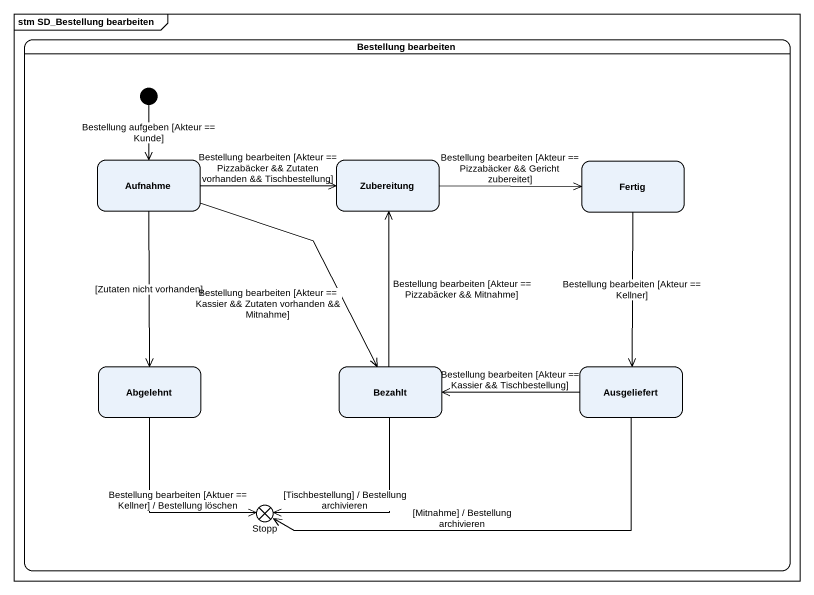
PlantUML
@startuml
mainframe stm SD_Bestellung bearbeiten
hide empty description
state "Bestellung bearbeiten" as Bestellung_bearbeiten {
  state Aufnahme
  state Zubereitung
  state Fertig
  state Abgelehnt
  state Bezahlt
  state Ausgeliefert
  state Stopp <<exitPoint>>
  [*] --> Aufnahme : Bestellung aufgeben [Akteur == Kunde]
}
Aufnahme -right-> Zubereitung : Bestellung bearbeiten [Akteur == Pizzabäcker && Zutaten vorhanden && Tischbestellung]
Aufnahme --> Abgelehnt : [Zutaten nicht vorhanden]
Aufnahme --> Bezahlt : Bestellung bearbeiten [Akteur == Kassier && Zutaten vorhanden && Mitnahme]
Zubereitung -right-> Fertig : Bestellung bearbeiten [Akteur == Pizzabäcker && Gericht zubereitet]
Fertig --> Ausgeliefert : Bestellung bearbeiten [Akteur == Kellner]
Abgelehnt --> Stopp : Bestellung bearbeiten [Aktuer == Kellner] / Bestellung löschen
Bezahlt -up-> Zubereitung : Bestellung bearbeiten [Akteur == Pizzabäcker && Mitnahme]
Bezahlt --> Stopp : [Tischbestellung] / Bestellung archivieren
Ausgeliefert -left-> Bezahlt : Bestellung bearbeiten [Akteur == Kassier && Tischbestellung]
Ausgeliefert -left-> Stopp : [Mitnahme] / Bestellung archivieren
@enduml
